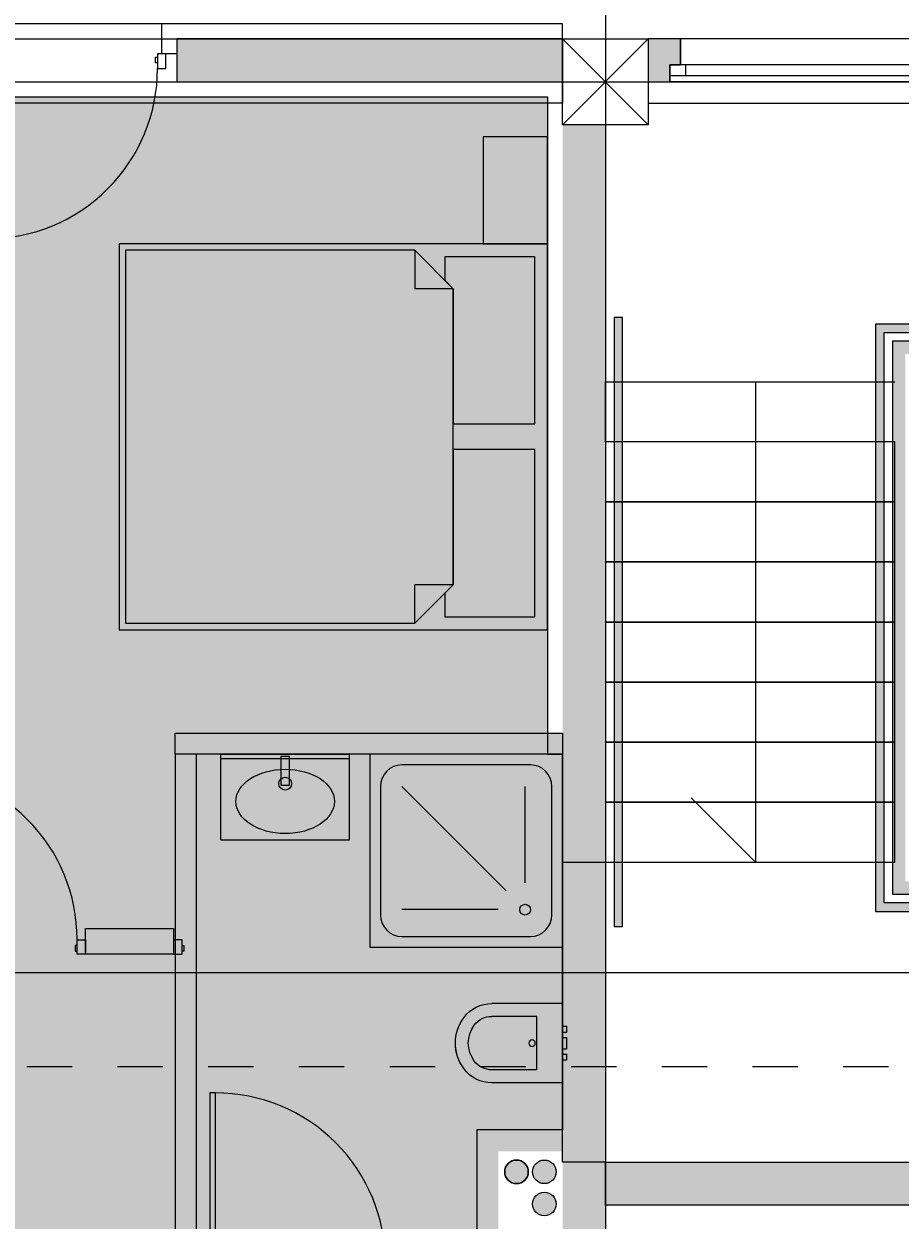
# Model space of a CAD drawing. Header units: millimetres. Extents: x 475159934 to 476245151, y 4620917055 to 4621447368.
# Drawn here: x 475259010 to 475263099, y 4621104706 to 4621110286 of the extents above; entities that cross this region are included whole.
import ezdxf

# ---------------------------------------------------------------- set-up
doc = ezdxf.new("R2010")
doc.units = ezdxf.units.MM
doc.header["$MEASUREMENT"] = 0
doc.linetypes.add('Dashed', pattern=[423.333333, 211.666667, -211.666667])
for name, color, linetype, lineweight in [('2D Drafting - General_Pen_No__1_Pen_No__7', 7, 'Continuous', 0), ('2D Drafting - General_Pen_No__250_Pen_No__2_Pen_No__250', 7, 'Continuous', 0), ('2D Drafting - General_Pen_No__250_Pen_No__2_Pen_No__7', 7, 'Continuous', 0), ('2D Drafting - General_Pen_No__250_Pen_No__7_Pen_No__154', 154, 'Continuous', 0), ('2D Drafting - General_Pen_No__250_Pen_No__7_Pen_No__250', 7, 'Continuous', 0), ('2D Drafting - General_Pen_No__250_Pen_No__7_Pen_No__7', 7, 'Continuous', 0), ('2D Drafting - General_Pen_No__7_Pen_No__250', 7, 'Continuous', 0), ('2D Drafting - General_Pen_No__7_Pen_No__7_Pen_No__7', 7, 'Continuous', 0), ('Doors_Pen_No__7_Pen_No__7_Pen_No__7', 7, 'Continuous', 0), ('G-Anno-Nplt_Pen_No__151', 151, 'Continuous', 0), ('G-Anno-Nplt_Pen_No__4', 7, 'Continuous', 0), ('G-Anno-Nplt_Pen_No__7', 7, 'Continuous', 0), ('gegmebi_Pen_No__7_Pen_No__7', 7, 'Continuous', 0), ('New_2D Drafting - General_Pen_No__1', 1, 'Continuous', 0), ('New_2D Drafting - General_Pen_No__2_Pen_No__250', 7, 'Continuous', 0), ('New_2D Drafting - General_Pen_No__4', 7, 'Continuous', 0), ('New_reg_nak_Pen_No__7', 7, 'Continuous', 0), ('New_shenobebi_Pen_No__1', 1, 'Continuous', 0), ('New_Structural - Bearing_Pen_No__250', 7, 'Continuous', 0), ('shaxtebi da milebi_Pen_No__5_Pen_No__5_Pen_No__5', 5, 'Continuous', 0), ('zoma_Pen_No__142', 142, 'Continuous', 0), ('zoma_Pen_No__5_Pen_No__5', 5, 'Continuous', 0)]:
    doc.layers.add(name, color=color, linetype=linetype, lineweight=lineweight)
for name, color, linetype in [('New_Interior - Furniture', 7, 'Continuous'), ('New_R03_Nakveti', 7, 'Continuous'), ('zoma', 7, 'Continuous')]:
    doc.layers.add(name, color=color, linetype=linetype)
for name, color, linetype, lineweight, true_color in [('New_Interior - Furniture _Pen_No__252', 7, 'Continuous', 0, 0x666666), ('New_R03_Nakveti_Pen_No__252', 7, 'Continuous', 0, 0x666666), ('shaxtebi da milebi_Pen_No__1_Pen_No__1_Pen_No__252', 7, 'Continuous', 0, 0x666666)]:
    doc.layers.add(name, color=color, linetype=linetype, lineweight=lineweight, true_color=true_color)
doc.styles.add('GENERATED_STYLE_3', font='arial.ttf')
doc.dimstyles.new('GENERATED_STYLE__27', dxfattribs={"dimtxt": 0.18, "dimasz": 364.8, "dimexe": 0.18, "dimexo": 0.0625, "dimgap": 0, "dimtad": 0, "dimtih": 1, "dimtoh": 1, "dimdec": 4, "dimzin": 0, "dimdsep": 46, "dimcen": 0.09, "dimadec": 0, "dimazin": 0, "dimtfac": 1, "dimtdec": 4, "dimtmove": 0, "dimatfit": 3, "dimldrblk": 'ARROWHEAD_11', "dimfxl": 1, "dimtolj": 1, "dimtzin": 0, "dimarcsym": 0})
doc.dimstyles.new('GENERATED_STYLE__3', dxfattribs={"dimtxt": 200, "dimasz": 64.421331, "dimexe": 0.18, "dimexo": 3, "dimgap": 0, "dimtad": 1, "dimtih": 1, "dimtoh": 1, "dimlfac": 0.001, "dimzin": 0, "dimdsep": 46, "dimtxsty": 'GENERATED_STYLE_3', "dimblk": 'ARROWHEAD_2', "dimblk1": 'ARROWHEAD_2', "dimblk2": 'ARROWHEAD_2', "dimcen": 0.09, "dimclrd": 142, "dimclre": 142, "dimclrt": 142, "dimadec": 0, "dimazin": 0, "dimtfac": 1, "dimtdec": 4, "dimtmove": 0, "dimatfit": 3, "dimfxl": 1, "dimtolj": 1, "dimtzin": 0, "dimarcsym": 0})
doc.dimstyles.new('GENERATED_STYLE__6', dxfattribs={"dimtxt": 200, "dimasz": 64.421331, "dimexe": 0.18, "dimexo": 3, "dimgap": 0, "dimtad": 1, "dimlfac": 0.001, "dimzin": 0, "dimdsep": 46, "dimtxsty": 'GENERATED_STYLE_3', "dimblk": 'ARROWHEAD_2', "dimblk1": 'ARROWHEAD_2', "dimblk2": 'ARROWHEAD_2', "dimcen": 0.09, "dimclrd": 142, "dimclre": 142, "dimclrt": 142, "dimadec": 0, "dimazin": 0, "dimtfac": 1, "dimtdec": 4, "dimtmove": 0, "dimatfit": 3, "dimfxl": 1, "dimtolj": 1, "dimtzin": 0, "dimarcsym": 0})

# ---------------------------------------------------------------- blocks, each defined once
blk = doc.blocks.new('Bed Layout 23_5')
at = {"layer": 'New_R03_Nakveti_Pen_No__252', "color": 251, "linetype": 'Continuous', "lineweight": 0, "true_color": 0x666666}
for p, q in [((-900, 0), (-1399.9, 0)), ((-1399.9, 0), (-1399.9, -300)), ((-900, -300), (-900, 0)), ((900, 0), (-900, 0)), ((-900, 0), (-900, -2000)), ((900, -2000), (900, 0)), ((-1399.9, -300), (-900, -300)), ((-690, -440), (-870, -620)), ((0, -440), (-690, -440)), ((-690, -440), (-690, -620)), ((690, -440), (0, -440)), ((870, -620), (690, -440)), ((690, -440), (690, -620)), ((-870, -620), (-870, -1970)), ((-870, -620), (-690, -620)), ((870, -620), (690, -620)), ((870, -1970), (870, -620)), ((-900, -2000), (900, -2000)), ((-870, -1970), (0, -1970)), ((0, -1970), (870, -1970))]:
    blk.add_line(p, q, dxfattribs=at)
at = {"layer": 'New_R03_Nakveti_Pen_No__252', "color": 251, "linetype": 'Continuous', "lineweight": 0, "true_color": 0x666666, "flags": 128}
for points in [[(-60, -440), (-60, -60), (-840, -60), (-840, -480), (-730, -480), (-690, -440)], [(690, -440), (730, -480), (840, -480), (840, -60), (60, -60), (60, -440)]]:
    blk.add_lwpolyline(points, close=True, dxfattribs=at)
blk = doc.blocks.new('Shower Tray 26_6')
at = {"layer": 'New_Interior - Furniture _Pen_No__252', "color": 251, "linetype": 'Continuous', "lineweight": 0, "true_color": 0x666666}
for p, q in [((750, 850), (150, 850)), ((50, 750), (50, 150)), ((175, 300), (175, 750)), ((263.4, 263.4), (750, 750)), ((850, 150), (850, 750)), ((300, 175), (750, 175)), ((150, 50), (750, 50))]:
    blk.add_line(p, q, dxfattribs=at)
at = {"layer": 'New_Interior - Furniture _Pen_No__252', "color": 251, "linetype": 'Continuous', "lineweight": 0, "true_color": 0x666666, "flags": 128}
blk.add_lwpolyline([(900, 0), (900, 900), (0, 900), (0, 0)], close=True, dxfattribs=at)
at = {"layer": 'New_Interior - Furniture _Pen_No__252', "color": 251, "linetype": 'Continuous', "lineweight": 0, "true_color": 0x666666}
blk.add_circle((175, 175), 25, dxfattribs=at)
for centre, start, end in [((150, 750), 90, 180), ((750, 750), 0, 90), ((150, 150), 180, 270), ((750, 150), 270, 0)]:
    blk.add_arc(centre, 100, start, end, dxfattribs=at)
blk = doc.blocks.new('Multi-Basin Counter 26')
at = {"layer": 'New_Interior - Furniture _Pen_No__252', "color": 251, "linetype": 'Continuous', "lineweight": 0, "true_color": 0x666666}
for p, q in [((-300, 0), (300, 0)), ((-300, -400), (-300, 0)), ((300, -400), (300, 0)), ((-300, -20), (300, -20)), ((-300, -400), (300, -400))]:
    blk.add_line(p, q, dxfattribs=at)
at = {"layer": 'New_Interior - Furniture _Pen_No__252', "color": 251, "linetype": 'Continuous', "lineweight": 0, "true_color": 0x666666, "flags": 128}
blk.add_lwpolyline([(-20, -145), (20, -145), (20, -10), (-20, -10)], close=True, dxfattribs=at)
at = {"layer": 'New_Interior - Furniture _Pen_No__252', "color": 251, "linetype": 'Continuous', "lineweight": 0, "true_color": 0x666666}
blk.add_circle((0, -137.1895), 30, dxfattribs=at)
blk.add_ellipse((0, -220), major_axis=(230, 0), ratio=0.652173913, dxfattribs=at)
blk = doc.blocks.new('Bidet 26')
at = {"layer": 'New_Interior - Furniture _Pen_No__252', "color": 251, "linetype": 'Continuous', "lineweight": 0, "true_color": 0x666666}
for p, q in [((185, 0), (-185, 0)), ((-78.5, 20), (-74.5, 20)), ((-78.5, 0), (-78.5, 20)), ((-74.5, 20), (-65, 20)), ((-65, 20), (-55.5, 20)), ((-55.5, 20), (-51.5, 20)), ((-51.5, 0), (-51.5, 20)), ((-27, 20), (-19.1, 20)), ((-27, 0), (-27, 20)), ((-19.1, 20), (0, 20)), ((0, 20), (19.1, 20)), ((0, 0), (19.1, 0)), ((19.1, 20), (27, 20)), ((19.1, 0), (27, 0)), ((27, 0), (27, 20)), ((51.5, 20), (55.5, 20)), ((51.5, 0), (51.5, 20)), ((51.5, 0), (55.5, 0)), ((55.5, 20), (65, 20)), ((55.5, 0), (65, 0)), ((65, 20), (74.5, 20)), ((65, 0), (74.5, 0)), ((74.5, 20), (78.5, 20)), ((74.5, 0), (78.5, 0)), ((78.5, 0), (78.5, 20)), ((185, 0), (185, -330)), ((-185, 0), (-185, -330)), ((-78.5, 0), (-74.5, 0)), ((-74.5, 0), (-65, 0)), ((-65, 0), (-55.5, 0)), ((-55.5, 0), (-51.5, 0)), ((-27, 0), (-19.1, 0)), ((-19.1, 0), (0, 0)), ((-125, -120), (-125, -330)), ((-125, -120), (125, -120)), ((125, -120), (125, -330))]:
    blk.add_line(p, q, dxfattribs=at)
blk.add_circle((0, -142.5), 15, dxfattribs=at)
for centre, radius, start, end in [((-22.5, -330), 162.5, 180, 233.1301), ((-22.5, -330), 162.5, 180, 233.1301), ((-22.5, -330), 102.5, 180, 233.1301), ((22.5, -330), 102.5, 306.8699, 0), ((22.5, -330), 162.5, 306.8699, 0), ((0, -300), 140, 233.1301, 306.8699), ((0, -300), 200, 233.1301, 306.8699), ((0, -300), 200, 233.1301, 270)]:
    blk.add_arc(centre, radius, start, end, dxfattribs=at)
blk = doc.blocks.new('*D804', base_point=(475826095.8, 4621095193.2))
at = {"layer": 'zoma_Pen_No__142', "color": 142, "linetype": 'Continuous', "lineweight": 0, "transparency": 16777216}
for p, q in [((475255048.8, 4621088996.9), (475254999.9, 4621088912.2)), ((475255024.3, 4621088891), (475255024.3, 4621089018.1)), ((475261548.8, 4621088996.9), (475261499.9, 4621088912.2)), ((475261524.3, 4621088891), (475261524.3, 4621089018.1)), ((475255024.3, 4621088954.5), (475261524.3, 4621088954.5))]:
    blk.add_line(p, q, dxfattribs=at)
at = {"layer": 'zoma_Pen_No__142', "color": 142, "lineweight": 0, "transparency": 16777216, "char_height": 200, "attachment_point": 7, "style": 'GENERATED_STYLE_3'}
for s, insert in [('\\A1;{\\pql;\\fArial|b0|i0|c204|p0;\\W1.000000;0.40}', (475255048.8, 4621088994.5)), ('\\A1;{\\pql;\\fArial|b0|i0|c204|p0;\\W1.000000;6.50}', (475258007.4, 4621088994.5)), ('\\A1;{\\pql;\\fArial|b0|i0|c204|p0;\\W1.000000;0.40}', (475260966, 4621088994.5))]:
    blk.add_mtext(s, dxfattribs=dict(at, insert=insert))
blk = doc.blocks.new('ARROWHEAD_2')
at = {"color": 0, "linetype": 'Continuous', "lineweight": 0}
for p, q in [((0, 0), (-1, 0)), ((-0.378, -0.655), (0.378, 0.655))]:
    blk.add_line(p, q, dxfattribs=at)
blk = doc.blocks.new('*D805', base_point=(475826095.8, 4621095193.2))
at = {"layer": 'zoma_Pen_No__142', "color": 142, "linetype": 'Continuous', "lineweight": 0, "transparency": 16777216}
for p, q in [((475261548.8, 4621088996.9), (475261499.9, 4621088912.2)), ((475261524.3, 4621088891), (475261524.3, 4621089018.1)), ((475261948.8, 4621088996.9), (475261899.9, 4621088912.2)), ((475261924.3, 4621088891), (475261924.3, 4621089018.1)), ((475261524.3, 4621088954.5), (475261924.3, 4621088954.5))]:
    blk.add_line(p, q, dxfattribs=at)
blk = doc.blocks.new('*D806', base_point=(475826095.8, 4621095193.2))
at = {"layer": 'zoma_Pen_No__142', "color": 142, "linetype": 'Continuous', "lineweight": 0, "transparency": 16777216}
for p, q in [((475261948.8, 4621088996.9), (475261899.9, 4621088912.2)), ((475261924.3, 4621088891), (475261924.3, 4621089018.1)), ((475268448.8, 4621088996.9), (475268399.9, 4621088912.2)), ((475268424.3, 4621088891), (475268424.3, 4621089018.1)), ((475261924.3, 4621088954.5), (475268424.3, 4621088954.5))]:
    blk.add_line(p, q, dxfattribs=at)
at = {"layer": 'zoma_Pen_No__142', "color": 142, "lineweight": 0, "transparency": 16777216, "char_height": 200, "attachment_point": 7, "style": 'GENERATED_STYLE_3'}
for s, insert in [('\\A1;{\\pql;\\fArial|b0|i0|c204|p0;\\W1.000000;6.50}', (475264907.4, 4621088994.5)), ('\\A1;{\\pql;\\fArial|b0|i0|c204|p0;\\W1.000000;0.40}', (475267866, 4621088994.5))]:
    blk.add_mtext(s, dxfattribs=dict(at, insert=insert))
blk = doc.blocks.new('*D827', base_point=(475826095.8, 4621095193.2))
at = {"layer": 'zoma_Pen_No__142', "color": 142, "linetype": 'Continuous', "lineweight": 0, "transparency": 16777216}
for p, q in [((475255043.8, 4621112421.6), (475254994.9, 4621112336.8)), ((475255019.4, 4621112315.7), (475255019.4, 4621112442.8)), ((475261543.8, 4621112421.6), (475261494.9, 4621112336.8)), ((475261519.4, 4621112315.7), (475261519.4, 4621112442.8)), ((475255019.4, 4621112379.2), (475261519.4, 4621112379.2))]:
    blk.add_line(p, q, dxfattribs=at)
at = {"layer": 'zoma_Pen_No__142', "color": 142, "lineweight": 0, "transparency": 16777216, "char_height": 200, "attachment_point": 7, "style": 'GENERATED_STYLE_3'}
for s, insert in [('\\A1;{\\pql;\\fArial|b0|i0|c204|p0;\\W1.000000;0.40}', (475255043.9, 4621112419.2)), ('\\A1;{\\pql;\\fArial|b0|i0|c204|p0;\\W1.000000;6.50}', (475258002.4, 4621112419.2)), ('\\A1;{\\pql;\\fArial|b0|i0|c204|p0;\\W1.000000;0.40}', (475260961, 4621112419.2))]:
    blk.add_mtext(s, dxfattribs=dict(at, insert=insert))
blk = doc.blocks.new('*D828', base_point=(475826095.8, 4621095193.2))
at = {"layer": 'zoma_Pen_No__142', "color": 142, "linetype": 'Continuous', "lineweight": 0, "transparency": 16777216}
for p, q in [((475261543.8, 4621112421.6), (475261494.9, 4621112336.8)), ((475261519.4, 4621112315.7), (475261519.4, 4621112442.8)), ((475261943.8, 4621112421.6), (475261894.9, 4621112336.8)), ((475261919.4, 4621112315.7), (475261919.4, 4621112442.8)), ((475261519.4, 4621112379.2), (475261919.4, 4621112379.2))]:
    blk.add_line(p, q, dxfattribs=at)
blk = doc.blocks.new('*D829', base_point=(475826095.8, 4621095193.2))
at = {"layer": 'zoma_Pen_No__142', "color": 142, "linetype": 'Continuous', "lineweight": 0, "transparency": 16777216}
for p, q in [((475261943.8, 4621112421.6), (475261894.9, 4621112336.8)), ((475261919.4, 4621112315.7), (475261919.4, 4621112442.8)), ((475268443.8, 4621112421.6), (475268394.9, 4621112336.8)), ((475268419.4, 4621112315.7), (475268419.4, 4621112442.8)), ((475261919.4, 4621112379.2), (475268419.4, 4621112379.2))]:
    blk.add_line(p, q, dxfattribs=at)
at = {"layer": 'zoma_Pen_No__142', "color": 142, "lineweight": 0, "transparency": 16777216, "char_height": 200, "attachment_point": 7, "style": 'GENERATED_STYLE_3'}
for s, insert in [('\\A1;{\\pql;\\fArial|b0|i0|c204|p0;\\W1.000000;6.50}', (475264902.4, 4621112419.2)), ('\\A1;{\\pql;\\fArial|b0|i0|c204|p0;\\W1.000000;0.40}', (475267861, 4621112419.2))]:
    blk.add_mtext(s, dxfattribs=dict(at, insert=insert))
blk = doc.blocks.new('*D934', base_point=(475826095.8, 4621095193.2))
at = {"layer": 'zoma_Pen_No__142', "color": 142, "linetype": 'Continuous', "lineweight": 0, "transparency": 16777216}
for p, q in [((475300041.8, 4621110192), (475299957, 4621110240.9)), ((475299999.4, 4621110216.4), (475299999.4, 4621110257.9)), ((475300063, 4621110216.4), (475299935.8, 4621110216.4)), ((475299999.4, 4621090861.8), (475299999.4, 4621110216.4)), ((475299957, 4621090886.3), (475300041.8, 4621090837.3)), ((475300063, 4621090861.8), (475299935.8, 4621090861.8)), ((475299999.4, 4621090820.3), (475299999.4, 4621090861.8))]:
    blk.add_line(p, q, dxfattribs=at)
at = {"layer": 'zoma_Pen_No__142', "color": 142, "lineweight": 0, "transparency": 16777216, "insert": (475299959.4, 4621100195.9), "char_height": 200, "attachment_point": 7, "rotation": 90, "style": 'GENERATED_STYLE_3'}
blk.add_mtext('\\A1;{\\pql;\\fArial|b0|i0|c204|p0;\\W1.000000;19.35}', dxfattribs=at)
blk = doc.blocks.new('*D948', base_point=(475826095.8, 4621095193.2))
at = {"layer": 'zoma_Pen_No__142', "color": 142, "linetype": 'Continuous', "lineweight": 0, "transparency": 16777216}
for p, q in [((475299261.2, 4621110192), (475299176.4, 4621110240.9)), ((475299218.8, 4621110216.4), (475299218.8, 4621110257.9)), ((475299282.4, 4621110216.4), (475299155.2, 4621110216.4)), ((475299218.8, 4621109816.4), (475299218.8, 4621110216.4)), ((475299176.4, 4621109840.9), (475299261.2, 4621109792)), ((475299282.4, 4621109816.4), (475299155.2, 4621109816.4))]:
    blk.add_line(p, q, dxfattribs=at)
blk = doc.blocks.new('ARROWHEAD_11')
at = {"color": 0, "linetype": 'Continuous', "lineweight": 0}
blk.add_line((0, 0), (-1, 0), dxfattribs=at)
at = {"color": 0, "linetype": 'Continuous', "lineweight": 0, "const_width": 0.25, "flags": 128}
blk.add_lwpolyline([(-0.125, 0, 1), (0.125, 0, 1)], format="xyb", close=True, dxfattribs=at)

msp = doc.modelspace()

# ---------------------------------------------------------------- hatches: boundary and pattern name
at = {"layer": '2D Drafting - General_Pen_No__250_Pen_No__2_Pen_No__7', "linetype": 'Continuous', "lineweight": 0}
for points in [[(475261524.336, 4621106977.713), (475261524.336, 4621106879.59), (475259716.267, 4621106879.59), (475259716.267, 4621106977.713)], [(475259716.267, 4621104536.425), (475259815.991, 4621104536.425), (475259815.991, 4621106879.59), (475259716.267, 4621106879.59)]]:
    msp.add_hatch(color=7, dxfattribs=at).paths.add_polyline_path(points)
at = {"layer": '2D Drafting - General_Pen_No__250_Pen_No__7_Pen_No__154', "linetype": 'Continuous', "lineweight": 0}
for points in [[(475261924.343, 4621110216.431), (475261924.343, 4621110016.269), (475262024.343, 4621110016.269), (475262024.343, 4621110096.315), (475262074.345, 4621110096.315), (475262074.345, 4621110216.431), (475262024.343, 4621110216.431)], [(475261524.343, 4621106376.447), (475261724.343, 4621106376.447), (475261724.343, 4621104976.356), (475261524.343, 4621104976.356)]]:
    msp.add_hatch(color=154, dxfattribs=at).paths.add_polyline_path(points)
at = {"layer": '2D Drafting - General_Pen_No__250_Pen_No__7_Pen_No__7', "linetype": 'Continuous', "lineweight": 0}
for points in [[(475259723.96, 4621110016.431), (475261524.343, 4621110016.431), (475261524.343, 4621110216.431), (475259723.96, 4621110216.431)], [(475261524.343, 4621109816.431), (475261524.343, 4621106376.388), (475261724.343, 4621106376.388), (475261724.343, 4621109816.431)], [(475259298.504, 4621106066.425), (475259708.772, 4621106066.425), (475259708.772, 4621105946.425), (475259298.504, 4621105946.425)], [(475261524.322, 4621105126.8), (475261124.322, 4621105126.8), (475261124.322, 4621104436.782), (475261724.322, 4621104436.782), (475261724.322, 4621104536.425), (475261224.322, 4621104536.425), (475261224.322, 4621105026.612), (475261524.322, 4621105026.612)], [(475261524.343, 4621104976.356), (475261524.343, 4621104266.388), (475261724.343, 4621104266.388), (475261724.343, 4621104976.356)]]:
    msp.add_hatch(color=7, dxfattribs=at).paths.add_polyline_path(points)
at = {"layer": 'G-Anno-Nplt_Pen_No__151', "linetype": 'Continuous', "lineweight": 0, "true_color": 0x1f2f3f}
msp.add_hatch(color=169, dxfattribs=at).paths.add_polyline_path([(475254894.632, 4621109746.431), (475255094.343, 4621109746.431), (475255094.343, 4621109946.425), (475261454.633, 4621109946.425), (475261454.632, 4621109746.425), (475261454.632, 4621106879.59), (475261524.336, 4621106879.59), (475261524.336, 4621105126.8), (475261124.322, 4621105126.8), (475261124.322, 4621104366.782), (475261454.632, 4621104366.782), (475261454.632, 4621102886.425), (475255294.331, 4621102886.425), (475255294.355, 4621103626.617), (475254894.632, 4621103626.629)])
at = {"layer": 'G-Anno-Nplt_Pen_No__7', "linetype": 'Continuous', "lineweight": 0}
msp.add_hatch(color=7, dxfattribs=at).paths.add_polyline_path([(475264624.343, 4621104776.356), (475261724.343, 4621104776.356), (475261724.343, 4621104976.356), (475264624.343, 4621104976.356)])
at = {"layer": 'New_2D Drafting - General_Pen_No__1', "linetype": 'Continuous', "lineweight": 0}
msp.add_hatch(color=1, dxfattribs=at).paths.add_polyline_path([(475261764.343, 4621106076.388), (475261804.343, 4621106076.388), (475261804.343, 4621108916.388), (475261764.343, 4621108916.388)])
h = msp.add_hatch(color=1, dxfattribs=at)
h.paths.add_polyline_path([(475262984.343, 4621106146.281), (475263364.343, 4621106146.281), (475263364.343, 4621106276.388), (475263364.343, 4621108886.295), (475262984.343, 4621108886.295)])
h.paths.add_polyline_path([(475263324.343, 4621106186.281), (475263024.343, 4621106186.281), (475263024.343, 4621108846.295), (475263324.343, 4621108846.295)], flags=0)
h = msp.add_hatch(color=1, dxfattribs=at)
h.paths.add_polyline_path([(475263064.343, 4621106226.281), (475263284.343, 4621106226.281), (475263284.343, 4621108806.295), (475263064.343, 4621108806.295)])
h.paths.add_polyline_path([(475263124.343, 4621106286.281), (475263124.343, 4621108746.295), (475263224.343, 4621108746.295), (475263224.343, 4621106286.281)], flags=0)
at = {"layer": 'shaxtebi da milebi_Pen_No__1_Pen_No__1_Pen_No__252', "linetype": 'Continuous', "lineweight": 0, "true_color": 0x666666}
msp.add_hatch(color=251, dxfattribs=at).paths.add_polyline_path([(475261309.234, 4621104986.425, 1), (475261309.234, 4621104876.425, 1)])
at = {"layer": 'shaxtebi da milebi_Pen_No__5_Pen_No__5_Pen_No__5', "linetype": 'Continuous', "lineweight": 0}
for points in [[(475261439.322, 4621104986.425, -1), (475261439.322, 4621104876.425, -1)], [(475261439.322, 4621104836.425, -1), (475261439.322, 4621104726.425, -1)]]:
    msp.add_hatch(color=5, dxfattribs=at).paths.add_polyline_path(points)

# ---------------------------------------------------------------- linework, layer by layer
at = {"layer": '2D Drafting - General_Pen_No__1_Pen_No__7', "color": 7, "linetype": 'Continuous', "lineweight": 0}
for p, q in [((475261524.343, 4621109816.431), (475261924.343, 4621110216.431)), ((475261924.343, 4621109816.431), (475261524.343, 4621110216.431))]:
    msp.add_line(p, q, dxfattribs=at)
at = {"layer": '2D Drafting - General_Pen_No__1_Pen_No__7', "color": 7, "linetype": 'Continuous', "lineweight": 0, "flags": 128}
for points in [[(475261524.343, 4621109916.431), (475255024.343, 4621109916.431), (475255024.343, 4621110216.431), (475261524.343, 4621110216.431)], [(475261924.343, 4621109816.431), (475261524.343, 4621109816.431), (475261524.343, 4621110216.431), (475261924.343, 4621110216.431)], [(475261924.343, 4621109916.431), (475268424.343, 4621109916.431), (475268424.343, 4621110216.431), (475261924.343, 4621110216.431)]]:
    msp.add_lwpolyline(points, close=True, dxfattribs=at)
at = {"layer": '2D Drafting - General_Pen_No__250_Pen_No__2_Pen_No__250', "color": 7, "linetype": 'Continuous', "lineweight": 0, "flags": 128}
for points in [[(475261524.336, 4621106977.713), (475261524.336, 4621106879.59), (475259716.267, 4621106879.59), (475259716.267, 4621106977.713)], [(475259716.267, 4621104536.425), (475259815.991, 4621104536.425), (475259815.991, 4621106879.59), (475259716.267, 4621106879.59)]]:
    msp.add_lwpolyline(points, close=True, dxfattribs=at)
at = {"layer": '2D Drafting - General_Pen_No__250_Pen_No__7_Pen_No__250', "color": 7, "linetype": 'Continuous', "lineweight": 0, "flags": 128}
for points in [[(475261524.343, 4621106376.447), (475261724.343, 4621106376.447), (475261724.343, 4621104976.356), (475261524.343, 4621104976.356)], [(475259298.504, 4621106066.425), (475259708.772, 4621106066.425), (475259708.772, 4621105946.425), (475259298.504, 4621105946.425)]]:
    msp.add_lwpolyline(points, close=True, dxfattribs=at)
at = {"layer": '2D Drafting - General_Pen_No__250_Pen_No__7_Pen_No__7', "color": 7, "linetype": 'Continuous', "lineweight": 0, "flags": 128}
for points in [[(475259723.96, 4621110016.431), (475261524.343, 4621110016.431), (475261524.343, 4621110216.431), (475259723.96, 4621110216.431)], [(475261924.343, 4621110216.431), (475261924.343, 4621110016.269), (475262024.343, 4621110016.269), (475262024.343, 4621110096.315), (475262074.345, 4621110096.315), (475262074.345, 4621110216.431), (475262024.343, 4621110216.431)]]:
    msp.add_lwpolyline(points, close=True, dxfattribs=at)
at = {"layer": '2D Drafting - General_Pen_No__7_Pen_No__250', "color": 7, "linetype": 'Continuous', "lineweight": 0, "flags": 128}
msp.add_lwpolyline([(475259723.96, 4621110146.176), (475259653.96, 4621110146.176), (475259653.961, 4621110286.413)], dxfattribs=at)
at = {"layer": '2D Drafting - General_Pen_No__7_Pen_No__7_Pen_No__7', "color": 7, "linetype": 'Continuous', "lineweight": 0}
for centre, start, end in [((475258839.647, 4621110078.441), 269.998515, 0.000197), ((475258464.682, 4621106014.16), 359.999802, 90.001484), ((475259904.186, 4621104505.299), 359.998324, 90.000006)]:
    msp.add_arc(centre, 794.311, start, end, dxfattribs=at)
at = {"layer": 'Doors_Pen_No__7_Pen_No__7_Pen_No__7', "color": 7, "linetype": 'Continuous', "lineweight": 0, "flags": 128}
for points in [[(475259625.071, 4621110131.777), (475259633.96, 4621110131.777), (475259633.959, 4621110105.11), (475259625.07, 4621110105.11)], [(475259673.471, 4621110146.176), (475259633.96, 4621110146.177), (475259633.958, 4621110078.444), (475259673.469, 4621110078.443)], [(475259298.506, 4621105946.425), (475259258.995, 4621105946.424), (475259258.993, 4621106014.157), (475259298.504, 4621106014.158)], [(475259708.771, 4621105946.425), (475259748.282, 4621105946.424), (475259748.284, 4621106014.157), (475259708.772, 4621106014.158)], [(475259250.106, 4621105960.823), (475259258.994, 4621105960.824), (475259258.994, 4621105987.49), (475259250.105, 4621105987.49)], [(475259757.171, 4621105960.823), (475259748.282, 4621105960.824), (475259748.283, 4621105987.49), (475259757.172, 4621105987.49)], [(475259877.519, 4621104505.299), (475259904.186, 4621104505.299), (475259904.186, 4621105299.61), (475259877.519, 4621105299.61)]]:
    msp.add_lwpolyline(points, close=True, dxfattribs=at)
at = {"layer": 'G-Anno-Nplt_Pen_No__4', "color": 7, "linetype": 'Continuous', "lineweight": 0, "flags": 128}
for points in [[(475254894.632, 4621109746.431), (475255094.343, 4621109746.431), (475255094.343, 4621109946.425), (475261454.633, 4621109946.425), (475261454.632, 4621109746.425), (475261454.632, 4621106879.59), (475261524.336, 4621106879.59), (475261524.336, 4621105126.8), (475261124.322, 4621105126.8), (475261124.322, 4621104366.782), (475261454.632, 4621104366.782), (475261454.632, 4621102886.425), (475255294.331, 4621102886.425), (475255294.355, 4621103626.617), (475254894.632, 4621103626.629)], [(475264624.343, 4621104776.356), (475261724.343, 4621104776.356), (475261724.343, 4621104976.356), (475264624.343, 4621104976.356)]]:
    msp.add_lwpolyline(points, close=True, dxfattribs=at)
at = {"layer": 'gegmebi_Pen_No__7_Pen_No__7', "color": 7, "linetype": 'Continuous', "lineweight": 0, "flags": 128}
for points in [[(475263074.343, 4621108336.388), (475261724.343, 4621108336.388), (475261724.343, 4621108616.388), (475263074.343, 4621108616.388)], [(475262424.343, 4621108616.388), (475262424.343, 4621106376.388), (475262124.343, 4621106676.388)]]:
    msp.add_lwpolyline(points, dxfattribs=at)
for points in [[(475263074.343, 4621108056.388), (475263074.343, 4621108336.388), (475261724.343, 4621108336.388), (475261724.343, 4621108056.388)], [(475263074.343, 4621107776.388), (475263074.343, 4621108056.388), (475261724.343, 4621108056.388), (475261724.343, 4621107776.388)], [(475263074.343, 4621107496.388), (475263074.343, 4621107776.388), (475261724.343, 4621107776.388), (475261724.343, 4621107496.388)], [(475263074.343, 4621107216.388), (475263074.343, 4621107496.388), (475261724.343, 4621107496.388), (475261724.343, 4621107216.388)], [(475263074.343, 4621106936.388), (475263074.343, 4621107216.388), (475261724.343, 4621107216.388), (475261724.343, 4621106936.388)], [(475263074.343, 4621106656.388), (475263074.343, 4621106936.388), (475261724.343, 4621106936.388), (475261724.343, 4621106656.388)], [(475263074.343, 4621106376.388), (475263074.343, 4621106656.388), (475261724.343, 4621106656.388), (475261724.343, 4621106376.388)]]:
    msp.add_lwpolyline(points, close=True, dxfattribs=at)
at = {"layer": 'New_2D Drafting - General_Pen_No__4', "color": 7, "linetype": 'Continuous', "lineweight": 0, "flags": 128}
for points in [[(475261764.343, 4621106076.388), (475261804.343, 4621106076.388), (475261804.343, 4621108916.388), (475261764.343, 4621108916.388)], [(475262984.343, 4621106146.281), (475263364.343, 4621106146.281), (475263364.343, 4621106276.388), (475263364.343, 4621108886.295), (475262984.343, 4621108886.295)], [(475263324.343, 4621106186.281), (475263024.343, 4621106186.281), (475263024.343, 4621108846.295), (475263324.343, 4621108846.295)], [(475263064.343, 4621106226.281), (475263284.343, 4621106226.281), (475263284.343, 4621108806.295), (475263064.343, 4621108806.295)]]:
    msp.add_lwpolyline(points, close=True, dxfattribs=at)
at = {"layer": 'New_reg_nak_Pen_No__7', "color": 7, "linetype": 'Continuous', "lineweight": 0, "flags": 128}
msp.add_lwpolyline([(475261524.343, 4621110216.431), (475261524.343, 4621110286.431), (475254554.342, 4621110286.431), (475254554.342, 4621106087.849)], dxfattribs=at)
at = {"layer": 'New_shenobebi_Pen_No__1', "color": 1, "linetype": 'Dashed', "lineweight": 0}
msp.add_lwpolyline([(475301569.026, 4621105421.754), (475255555.776, 4621105421.754), (475255555.776, 4621101267.119), (475228397.958, 4621101267.119)], dxfattribs=at)
at = {"layer": 'New_Structural - Bearing_Pen_No__250', "color": 7, "linetype": 'Continuous', "lineweight": 0}
for p, q in [((475262074.349, 4621110216.315), (475262074.345, 4621110096.315)), ((475263574.349, 4621110216.269), (475262074.349, 4621110216.315)), ((475262024.345, 4621110096.317), (475262024.344, 4621110046.317)), ((475262024.345, 4621110096.317), (475262024.344, 4621110046.317)), ((475262099.345, 4621110096.314), (475262024.345, 4621110096.317)), ((475262074.345, 4621110096.315), (475262024.345, 4621110096.317)), ((475262074.345, 4621110096.315), (475262024.345, 4621110096.317)), ((475262099.344, 4621110046.314), (475262099.345, 4621110096.314)), ((475263549.345, 4621110096.27), (475262099.345, 4621110096.314)), ((475262024.344, 4621110046.317), (475262024.343, 4621110016.317)), ((475263624.343, 4621110016.267), (475262024.343, 4621110016.317)), ((475262024.344, 4621110046.317), (475262099.344, 4621110046.314)), ((475262099.344, 4621110046.314), (475263549.344, 4621110046.27))]:
    msp.add_line(p, q, dxfattribs=at)
at = {"layer": 'shaxtebi da milebi_Pen_No__1_Pen_No__1_Pen_No__252', "color": 251, "linetype": 'Continuous', "lineweight": 0, "true_color": 0x666666, "flags": 128}
for points in [[(475261309.234, 4621104986.425, 1), (475261309.234, 4621104876.425, 1)], [(475261309.234, 4621104986.425, -1), (475261309.234, 4621104876.425, -1)]]:
    msp.add_lwpolyline(points, format="xyb", close=True, dxfattribs=at)
at = {"layer": 'shaxtebi da milebi_Pen_No__5_Pen_No__5_Pen_No__5', "color": 5, "linetype": 'Continuous', "lineweight": 0, "flags": 128}
for points in [[(475261439.322, 4621104986.425, -1), (475261439.322, 4621104876.425, -1)], [(475261439.322, 4621104836.425, -1), (475261439.322, 4621104726.425, -1)]]:
    msp.add_lwpolyline(points, format="xyb", close=True, dxfattribs=at)
at = {"layer": 'zoma_Pen_No__5_Pen_No__5', "color": 5, "linetype": 'Continuous', "lineweight": 0}
for p, q in [((475261724.343, 4621113497.407), (475261724.343, 4621085262.477)), ((475229343.792, 4621110016.425), (475300771.399, 4621110016.425)), ((475229343.792, 4621105861.789), (475300771.399, 4621105861.789))]:
    msp.add_line(p, q, dxfattribs=at)

# ---------------------------------------------------------------- block references
at = {"layer": 'New_Interior - Furniture', "color": 1, "linetype": 'Continuous', "lineweight": 0, "zscale": 1000}
msp.add_blockref('Multi-Basin Counter 26', (475260229.979, 4621106879.59), dxfattribs=at)
at = {"layer": 'New_Interior - Furniture', "color": 1, "linetype": 'Continuous', "lineweight": 0, "zscale": 1000, "rotation": 90}
msp.add_blockref('Shower Tray 26_6', (475261524.336, 4621105979.59), dxfattribs=at)
at = {"layer": 'New_Interior - Furniture', "color": 1, "linetype": 'Continuous', "lineweight": 0, "xscale": -1, "zscale": 1000, "rotation": 270}
msp.add_blockref('Bidet 26', (475261524.336, 4621105531.879), dxfattribs=at)
at = {"layer": 'New_R03_Nakveti', "color": 7, "linetype": 'Continuous', "lineweight": 0, "zscale": 1000, "rotation": 269.9970273048938}
msp.add_blockref('Bed Layout 23_5', (475261454.383, 4621108360.363), dxfattribs=at)

# ---------------------------------------------------------------- dimensions: what is measured, and where the dimension line sits
at = {"layer": 'zoma', "color": 142, "linetype": 'Continuous', "lineweight": 0}
for base, p1, p2, picture, middle in [((475261519.369, 4621112379.229), (475255019.368, 4621107694.734), (475261519.369, 4621107694.734), '*D827', (475258261.364, 4621112519.229)), ((475268419.368, 4621112379.229), (475261919.368, 4621107694.734), (475268419.368, 4621107694.734), '*D829', (475265161.364, 4621112519.229)), ((475261919.368, 4621112379.229), (475261519.369, 4621107694.734), (475261919.368, 4621107694.734), '*D828', (475261219.948, 4621112519.229)), ((475261524.343, 4621088954.549), (475255024.342, 4621106204.915), (475261524.343, 4621106204.915), '*D804', (475258266.338, 4621089094.549)), ((475261924.342, 4621088954.549), (475261524.343, 4621106204.915), (475261924.342, 4621106204.915), '*D805', (475261224.922, 4621089094.549)), ((475268424.342, 4621088954.549), (475261924.342, 4621106204.915), (475268424.342, 4621106204.915), '*D806', (475265166.338, 4621089094.549))]:
    dim = msp.add_linear_dim(base=base, p1=p1, p2=p2, dimstyle='GENERATED_STYLE__3', dxfattribs=at)
    dim.commit()
    dim.dimension.update_dxf_attribs({"geometry": picture, "text_midpoint": middle, "dimtype": 160})
for base, p1, picture, middle in [((475299999.378, 4621110216.424), (475233707.952, 4621090861.788), '*D934', (475299859.378, 4621100530.933)), ((475299218.793, 4621110216.424), (475297131.911, 4621109816.431), '*D948', (475299078.793, 4621109517.01))]:
    dim = msp.add_linear_dim(base=base, p1=p1, p2=(475255423.458, 4621110216.424), angle=90, dimstyle='GENERATED_STYLE__6', dxfattribs=at)
    dim.commit()
    dim.dimension.update_dxf_attribs({"geometry": picture, "text_midpoint": middle, "dimtype": 160, "text_rotation": 90})

# ---------------------------------------------------------------- leaders
at = {"layer": 'New_2D Drafting - General_Pen_No__2_Pen_No__250', "color": 7, "linetype": 'Continuous', "lineweight": 0, "annotation_type": 0, "has_hookline": 1, "hookline_direction": 0, "text_width": 1944.787}
msp.add_leader([(475256570.927, 4621109158.137), (475256570.927, 4621114138.674), (475257570.927, 4621114089.611)], dimstyle='GENERATED_STYLE__27', dxfattribs=at)

doc.saveas('drawing.dxf')
